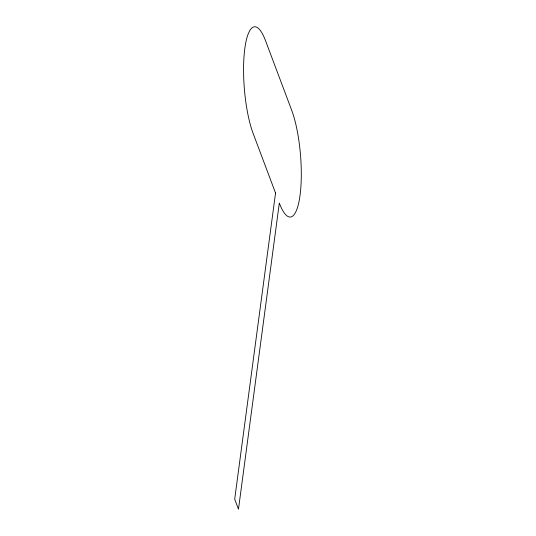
<?xml version="1.0" encoding="UTF-8"?>
<svg xmlns="http://www.w3.org/2000/svg" width="536" height="536" viewBox="0 0 536 536"><rect width="100%" height="100%" fill="white"/><g stroke="black" fill="none" stroke-linecap="round" stroke-linejoin="round"><path stroke-width="0.8" d="M275.544 193.027L234.694 499.15L238.473 509.2L279.323 203.07A60.555 15.082 85.4 0 0 300.039 195.339A60.555 15.082 85.4 0 0 291.698 110.302L265.548 40.743A60.555 15.082 85.4 0 0 249.87 30.465L248.302 33.668A60.555 15.082 85.4 0 0 243.565 69.164L243.679 76.842A60.555 15.082 85.4 0 0 253.166 133.511L275.544 193.027"/></g></svg>
